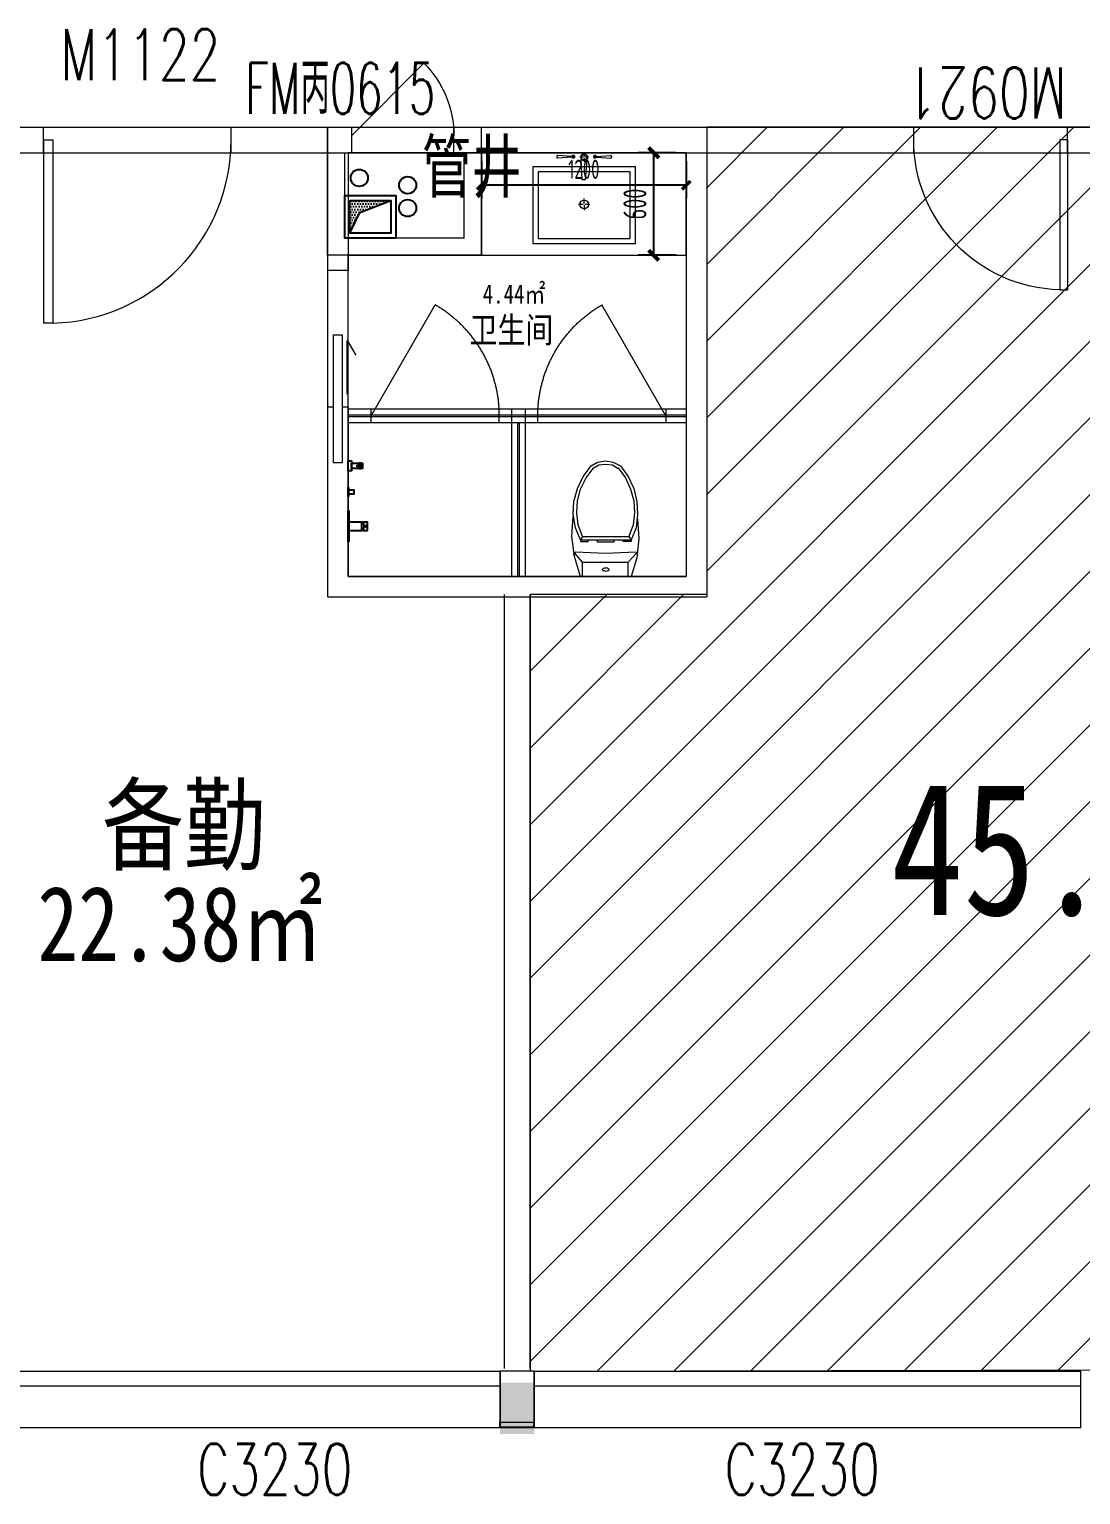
# Model space of a CAD drawing. Header units: millimetres. Extents: x 33621 to 401573, y -91663 to 133135.
# Drawn here: x 375473 to 381631, y 41688 to 50266 of the extents above; entities that cross this region are included whole.
import ezdxf

# ---------------------------------------------------------------- set-up
doc = ezdxf.new("R2010")
doc.units = ezdxf.units.MM
doc.header["$LTSCALE"] = 10
doc.linetypes.add('DOT', pattern=[0.2, 0.1, -0.1])
doc.linetypes.add('HIDDEN', pattern=[0.375, 0.25, -0.125, 0, 0])
doc.layers.get('0').update_dxf_attribs({"color": 253})
doc.layers.get('Defpoints').update_dxf_attribs({"color": 250})
for name, color, linetype in [('DIM_LEAD', 253, 'Continuous'), ('ELE', 253, 'Continuous'), ('FC-Text Annotation', 253, 'Continuous'), ('FF-FIXT', 253, 'Continuous'), ('PUB_TEXT', 253, 'Continuous'), ('SURFACE', 253, 'Continuous'), ('VPIPE-污水', 253, 'Continuous'), ('VPIPE-热给水', 253, 'Continuous'), ('VPIPE-给水', 253, 'Continuous'), ('WINDOW_TEXT', 253, 'Continuous'), ('填充', 253, 'Continuous'), ('洁具', 253, 'Continuous'), ('风道（排气道）', 253, 'Continuous')]:
    doc.layers.add(name, color=color, linetype=linetype)
for name, color, linetype, lineweight in [('DOOR【门】', 253, 'Continuous', 0), ('FF-Door【门】', 253, 'Continuous', 0), ('FF-FIXT【洁具】', 253, 'Continuous', 0), ('FF-FURN【成品家具】', 253, 'Continuous', 0), ('FF-FURN【成品家私】', 253, 'Continuous', 0), ('MK【门槛线】', 253, 'Continuous', 0), ('PUB_HATCH', 253, 'Continuous', 0), ('RC-Dim【天花尺寸】', 253, 'Continuous', 0), ('RC-Text【天花文字】', 253, 'Continuous', 0), ('TXT【平面空间文字】', 253, 'Continuous', 0), ('WALL', 253, 'Continuous', 0), ('Wall【墙体】', 253, 'Continuous', 0), ('Wall【新建墙】', 253, 'Continuous', 0), ('WINDOW', 253, 'Continuous', 0), ('Xline【辅助线】', 253, 'Continuous', 0)]:
    doc.layers.add(name, color=color, linetype=linetype, lineweight=lineweight)
doc.styles.add('-宋体', font='', dxfattribs={"width": 0.8})
doc.styles.add('_TCH_WINDOW', font='SIMPLEX', dxfattribs={"bigfont": 'GBCBIG'})
doc.styles.add('SUN', font='romans.shx', dxfattribs={"width": 0.8, "bigfont": 'hzdx.shx'})
doc.styles.add('宋体', font='', dxfattribs={"width": 0.7})
doc.styles.add('尺寸标注', font='ARCHS.SHX', dxfattribs={"width": 0.75})
doc.styles.add('文字', font='')
doc.styles.get('-宋体').set_extended_font_data('SimSun')
doc.styles.get('宋体').set_extended_font_data('SimSun')
doc.styles.get('文字').set_extended_font_data('SimSun')
doc.dimstyles.new('海龙1：50', dxfattribs={"dimscale": 50, "dimtxt": 2.25, "dimasz": 1, "dimexe": 1.5, "dimexo": 1, "dimgap": 0.7, "dimtad": 1, "dimdec": 0, "dimrnd": 5, "dimdsep": 46, "dimtxsty": '尺寸标注', "dimblk": 'ARCHTICK', "dimblk1": 'ARCHTICK', "dimblk2": 'ARCHTICK', "dimcen": 1, "dimclrd": 44, "dimclre": 44, "dimclrt": 2, "dimadec": 0, "dimazin": 0, "dimtfac": 1, "dimtdec": 0, "dimtix": 1, "dimtmove": 2, "dimatfit": 3, "dimldrblk": 'hl_arrow2', "dimfxl": 5, "dimfxlon": 1, "dimarcsym": 0})
doc.dimstyles.new('海龙_1：60', dxfattribs={"dimscale": 60, "dimtxt": 2.25, "dimasz": 1, "dimexe": 1.5, "dimexo": 1, "dimgap": 0.7, "dimtad": 1, "dimdec": 0, "dimrnd": 5, "dimdsep": 46, "dimtxsty": '尺寸标注', "dimblk": 'ARCHTICK', "dimblk1": 'ARCHTICK', "dimblk2": 'ARCHTICK', "dimcen": 1, "dimclrd": 44, "dimclre": 44, "dimclrt": 2, "dimadec": 0, "dimazin": 0, "dimtfac": 1, "dimtdec": 0, "dimtix": 1, "dimtmove": 2, "dimatfit": 3, "dimldrblk": 'hl_arrow2', "dimfxl": 5, "dimfxlon": 1, "dimarcsym": 0})

# ---------------------------------------------------------------- blocks, each defined once
blk = doc.blocks.new('$WINLIB2D$00000004')
for p, q in [((-0.5, 0.5), (0.5, 0.5)), ((-0.5, 0.5), (-0.5, -0.5)), ((0.5, -0.5), (0.5, 0.5)), ((-0.5, 0.2405796575893152), (0.5, 0.2405796575893152)), ((-0.5, -0.5), (0.5, -0.5))]:
    blk.add_line(p, q)
blk = doc.blocks.new('$DorLib2D$00000001')
for p, q in [((0.45, 0.975), (0.5000000000000002, 0.975)), ((0.45, 0), (0.45, 0.975)), ((0.5, 0), (0.5, 0.975)), ((0.5, 0), (0.45, 0))]:
    blk.add_line(p, q)
at = {"lineweight": 13}
blk.add_arc((0.475, 0), 0.975, 91.4692835813538, 180, dxfattribs=at)
blk = doc.blocks.new('PQD')
at = {"layer": '填充'}
h = blk.add_hatch(dxfattribs=at)
h.set_pattern_fill('DOTS', color=256, scale=10, style=0)
h.set_pattern_definition([(0, (0, 0), (7.9375, 15.875), [0, -15.875])])
h.paths.add_polyline_path([(517039.3606534046, 222520.7432957545), (516799.3606534047, 222520.7432957545), (516799.3606534047, 222330.7432957545), (516857.0893016653, 222450.5852683169)])
blk.add_lwpolyline([(516799.3606534047, 222330.7432957545), (516857.0893016653, 222450.5852683169), (517039.3606534046, 222520.7432957545)], dxfattribs=at)
at = {"layer": '风道（排气道）'}
for points in [[(516769.3606534046, 222550.7432957545), (517069.3606534046, 222550.7432957545), (517069.3606534046, 222300.7432957546), (516769.3606534046, 222300.7432957546)], [(516799.3606534047, 222520.7432957545), (517039.3606534046, 222520.7432957545), (517039.3606534046, 222330.7432957545), (516799.3606534047, 222330.7432957545)]]:
    blk.add_lwpolyline(points, close=True, dxfattribs=at)
blk = doc.blocks.new('$DorLib2D$00000114')
at = {"color": 0}
blk.add_line((0.4999999999999965, 3.6e-15), (-0.2071067811864751, 0.7071067811864858), dxfattribs=at)
blk.add_arc((0.5000000000013856, -1.1546e-12), 1.000000000001696, 135, 180, dxfattribs=at)
blk = doc.blocks.new('ZL_08155714')
at = {"layer": 'VPIPE-污水'}
blk.add_circle((-129.1592930657789, -712.0164852384477), 50, dxfattribs=at)
at = {"layer": 'VPIPE-热给水'}
blk.add_circle((153.8974417122081, -888.4944701527711), 50, dxfattribs=at)
at = {"layer": 'VPIPE-给水'}
blk.add_circle((153.8974417112767, -754.4488298522773), 50, dxfattribs=at)
at = {"layer": 'WALL'}
for p, q in [((-314.6437028925866, -1164.930908717448), (-314.6437028954097, -414.9309060515661)), ((-314.6437028954097, -414.9309060515661), (585.3562970589846, -414.9309060524974)), ((585.3562970589846, -1164.930908717215), (585.3562970589846, -414.9309060524974)), ((-214.6437028876972, -1064.930908736074), (-214.6437028869986, -564.9309060706291)), ((-214.6437028869986, -564.9309060706291), (485.356297058519, -564.9309060713276)), ((485.356297058519, -1064.930908717681), (485.356297058519, -564.9309060713276)), ((485.356297058519, -1064.930908717681), (-214.6437028902583, -1064.930908714421)), ((585.3562970589846, -1164.930908717215), (-314.6437028925866, -1164.930908717448))]:
    blk.add_line(p, q, dxfattribs=at)
at = {"layer": 'WINDOW'}
for p, q in [((-175.1417361089261, -414.9309060521773), (424.8582644285634, -414.9309060522937)), ((-175.1417361089261, -414.9309060521773), (-175.1417361089261, -564.9309060519735)), ((424.8582644285634, -564.9309060522937), (424.8582644285634, -414.9309060522937)), ((-175.1417361090425, -564.9309060522937), (424.8582644285634, -564.9309060522937))]:
    blk.add_line(p, q, dxfattribs=at)
at = {"layer": 'DOOR【门】', "xscale": -600, "yscale": 600, "zscale": -600}
blk.add_blockref('$DorLib2D$00000114', (124.8582644192502, -464.9309060735977), dxfattribs=at)
at = {"layer": '洁具'}
blk.add_blockref('PQD', (-516984.004356292, -223365.674204469), dxfattribs=at)
at = {"layer": 'ELE', "ltscale": 100, "style": 'SUN', "width": 0.6}
blk.add_text('FM丙0615', height=300, dxfattribs=at).set_placement((-797.1047963886523, -337.8947368420178, 8.09054457e-08))
at = {"layer": 'TXT【平面空间文字】', "width": 0.75}
blk.add_text('管井', height=300, dxfattribs=at).set_placement((236.4133385177701, -794.6007492310964))
blk = doc.blocks.new('A$C5D954283')
at = {"color": 8}
for p, q in [((1.164153e-10, 532.1264297300949), (1.164153e-10, 509.5472297300585)), ((1.164153e-10, 501.4832297300454), (1.164153e-10, 478.5008297301828)), ((1.164153e-10, 235.0799999996088), (1.164153e-10, 263.807999999728)), ((-5.039999999920837, 230.0399999998044), (-32.7599999998929, 230.0399999998044)), ((1.164153e-10, 225), (1.164153e-10, 196.2719999998808)), ((32.25600000005215, 230.0399999998044), (5.040000000037252, 230.0399999998044))]:
    blk.add_line(p, q, dxfattribs=at)
at = {"color": 0, "linetype": 'Continuous'}
for p, q in [((-159.8287922329036, 511.2883289088495), (-159.8287922329036, 506.3181305513717)), ((159.8287922331365, 511.2883289088495), (159.8287922331365, 506.3181305513717)), ((4.840431999997235, 374.2569191276562), (-11.15956799988635, 374.2569191276562))]:
    blk.add_line(p, q, dxfattribs=at)
blk.add_lwpolyline([(300, 0), (300, 450), (-300, 450), (-300, 0)], close=True, dxfattribs=at)
at = {"color": 8, "ltscale": 1000, "const_width": 0.448}
blk.add_lwpolyline([(1.164153e-10, 505.7392297300975, -1), (1.164153e-10, 505.2912297302391, -1)], format="xyb", close=True, dxfattribs=at)
at = {"color": 8}
blk.add_lwpolyline([(270, 30), (270.0000000001164, 420), (-270, 420), (-270, 30)], close=True, dxfattribs=at)
at = {"color": 8, "const_width": 0.8399999999999997}
blk.add_lwpolyline([(0.1400000000139698, 230.4599999999628, -0.9999999999999998), (0.1400000000139698, 229.6199999998789, -0.9999999999999998)], format="xyb", close=True, dxfattribs=at)
at = {"color": 8}
blk.add_circle((1.164153e-10, 230.0399999998044), 25.2, dxfattribs=at)
at = {"color": 0, "linetype": 'Continuous'}
for centre, start, end in [((-154.8287922329036, 511.2883289088495), 88.28890731603568, 180), ((154.8287922331365, 511.2883289090823), 0, 91.71109268396431), ((-154.8287922329036, 506.3181305513717), 180, 271.7110926839644), ((154.8287922331365, 506.3181305513717), 268.2889073160357, 0)]:
    blk.add_arc(centre, 5, start, end, dxfattribs=at)
at = {"color": 250, "linetype": 'DOT', "ltscale": 1000}
for points in [[(-57.32807496341411, 508.8032297301688), (-57.44336328096688, 509.9737716621894), (-57.78479776837048, 511.09933032430126), (-58.33925728968461, 512.1366511282395), (-59.08543427626137, 513.045870417176), (-59.99465356528526, 513.7920474038692), (-61.03197436919436, 514.3465069251833), (-62.157533031277126, 514.6879414125578), (-63.328074963385006, 514.8032297301397), (-64.49861689546378, 514.6879414125578), (-65.62417555763386, 514.3465069251833), (-66.66149636145565, 513.7920474038692), (-67.57071565056685, 513.045870417176), (-68.31689263717271, 512.1366511282395), (-68.87135215848684, 511.09933032430126), (-69.21278664583224, 509.9737716621894), (-69.32807496341411, 508.8032297301688), (-69.21278664583224, 507.63268779797363), (-68.87135215848684, 506.50712913594907), (-68.31689263717271, 505.46980833198177), (-67.57071565056685, 504.560589042987), (-66.66149636145565, 503.8144120562647), (-65.62417555763386, 503.259952535067), (-64.49861689546378, 502.9185180476925), (-63.328074963385006, 502.8032297301106), (-62.157533031277126, 502.9185180476925), (-61.03197436919436, 503.259952535067), (-59.99465356528526, 503.8144120562647), (-59.08543427626137, 504.560589042987), (-58.33925728968461, 505.46980833198177), (-57.78479776837048, 506.50712913594907), (-57.44336328096688, 507.63268779797363)], [(69.32807496321038, 508.8032297301688), (69.21278664577403, 509.9737716621894), (68.87135215837043, 511.09933032430126), (68.3168926370563, 512.1366511282395), (67.57071565045044, 513.045870417176), (66.66149636131013, 513.7920474038692), (65.62417555745924, 514.3465069251833), (64.49861689540558, 514.6879414125578), (63.32807496326859, 514.8032297301397), (62.15753303116071, 514.6879414125578), (61.03197436907794, 514.3465069251833), (59.99465356525616, 513.7920474038692), (59.085434276086744, 513.045870417176), (58.339257289480884, 512.1366511282395), (57.78479776813765, 511.09933032430126), (57.443363280792255, 509.9737716621894), (57.3280749633268, 508.8032297301688), (57.443363280792255, 507.63268779797363), (57.78479776813765, 506.50712913594907), (58.339257289480884, 505.46980833198177), (59.085434276086744, 504.560589042987), (59.99465356525616, 503.8144120562647), (61.03197436907794, 503.259952535067), (62.15753303116071, 502.9185180476925), (63.32807496326859, 502.8032297301106), (64.49861689540558, 502.9185180476925), (65.62417555745924, 503.259952535067), (66.66149636131013, 503.8144120562647), (67.57071565045044, 504.560589042987), (68.3168926370563, 505.46980833198177), (68.87135215837043, 506.50712913594907), (69.21278664577403, 507.63268779797363)]]:
    blk.add_wipeout(points, dxfattribs=at)
at = {"color": 0, "linetype": 'Continuous'}
for p, q in [((-72.32807496341411, 510.3032297301106), (-154.6794934225036, 516.2860993982758)), ((72.32807496341411, 510.3032297301106), (154.67949342262, 516.2860993985086)), ((-72.32807496341411, 507.3032297301105), (-154.6794934225036, 501.3203600619454)), ((-11.15956800000276, 374.2569191276562), (-17.54950176004786, 495.4865680530201)), ((15.14995655568782, 492.2146877725608), (4.840431999997235, 374.2569191276562)), ((72.32807496341411, 507.3032297301105), (154.67949342262, 501.3203600619454))]:
    blk.add_line(p, q, dxfattribs=at)
at = {"color": 8}
for p, q in [((-4.032000000006519, 505.5152297301683), (-26.20799999998417, 505.5152297301683)), ((25.80480000015814, 505.5152297301683), (4.032000000006519, 505.5152297301683))]:
    blk.add_line(p, q, dxfattribs=at)
at = {"color": 0, "linetype": 'Continuous', "const_width": 12}
for points in [[(-63.32807496341411, 514.8032297301106, -1), (-63.32807496341411, 502.8032297301106, -1)], [(63.32807496341411, 514.8032297301106, 1), (63.32807496341411, 502.8032297301106, 1)]]:
    blk.add_lwpolyline(points, format="xyb", close=True, dxfattribs=at)
at = {"color": 0, "linetype": 'Continuous'}
blk.add_circle((1.164153e-10, 505.5152297301683), 20.16, dxfattribs=at)
at = {"color": 8}
blk.add_circle((0.2651944293174893, 505.7008297301363), 16.25438224187546, dxfattribs=at)
blk = doc.blocks.new('_ArchTick')
at = {"color": 2, "linetype": 'ByBlock', "const_width": 0.4}
blk.add_lwpolyline([(-0.5, -0.5), (0.5, 0.5)], dxfattribs=at)
blk = doc.blocks.new('*D314')
at = {"layer": 'Defpoints', "color": 0, "transparency": 16777216}
for p in [(379129.8175001017, 49543.68022382099), (379320.5064625232, 49543.68022382099), (379320.5064625237, 48943.68022381725)]:
    blk.add_point(p, dxfattribs=at)
at = {"layer": 'Xline【辅助线】', "color": 44, "lineweight": -2, "transparency": 16777216}
for p, q in [((379260.5064625231, 49543.68022382099), (379039.8175001017, 49543.68022382099)), ((379129.8175001017, 48943.68022381725), (379129.8175001017, 49543.68022382099)), ((379260.5064625237, 48943.68022381725), (379039.8175001017, 48943.68022381725))]:
    blk.add_line(p, q, dxfattribs=at)
at = {"layer": 'Xline【辅助线】', "color": 44, "lineweight": -2, "transparency": 16777216, "xscale": 60, "yscale": 60, "zscale": 60}
for p, rotation in [((379129.8175001017, 49543.68022382099), 90), ((379129.8175001017, 48943.68022381725), 270)]:
    blk.add_blockref('_ArchTick', p, dxfattribs=dict(at, rotation=rotation))
at = {"layer": 'Xline【辅助线】', "color": 2, "transparency": 16777216, "insert": (379020.3175001016, 49243.68022381901), "char_height": 135, "attachment_point": 5, "rotation": 90, "style": '尺寸标注'}
blk.add_mtext('600', dxfattribs=at)
blk = doc.blocks.new('hl_arrow2')
at = {"color": 2}
blk.add_line((-0.221303783804, 2.183e-12), (-1, 5.72e-13), dxfattribs=at)
blk.add_lwpolyline([(-0.221303783804, 0), (-0.861040435366, -0.688592459968), (-0.653754463034, -0.862470062348), (0, 0), (-0.653754463034, 0.862470062348), (-0.861040435366, 0.688592459968)], close=True, dxfattribs=at)
blk = doc.blocks.new('A$C78EA0098')
at = {"color": 33, "linetype": 'Continuous'}
for p, q in [((47.00000128359533, 353.7500000006403), (90.00000128336251, 353.7500000006403)), ((68.50000128359534, 375.2500000005239), (68.50000128359534, 332.2500000007567))]:
    blk.add_line(p, q, dxfattribs=at)
for p, q in [((4.999999124091118, 24.99999973730883, 9.256461575e-07), (81.00000097975135, 24.99999973725062, 9.256461575e-07)), ((81.00000097951852, -25.00000026274938, 3.560162716e-07), (81.00000097951852, 24.99999973725062, 3.560162716e-07)), ((81.00000097951852, 19.99999973730882, 9.256461575e-07), (87.98346753581427, 19.99999973725062, 9.256461575e-07)), ((84.0000009795185, 24.99999973725062, 9.256461575e-07), (114.0000009795185, 24.99999973725062, 9.256461575e-07)), ((84.0000009795185, 19.99999973730882, 3.560162716e-07), (84.0000009795185, 24.99999973725062, 3.560162716e-07)), ((114.0000009795185, -25.00000026274938, -2.136136142e-07), (114.0000009795185, 24.99999973725062, 3.560162716e-07)), ((4.999999124091118, -25.00000026274938, 3.560162716e-07), (81.00000097951852, -25.00000026274938, 3.560162716e-07)), ((81.00000097951852, -20.00000026274938, 3.560162716e-07), (87.98346753581427, -20.00000026274938, 3.560162716e-07)), ((84.0000009795185, -25.00000026274938, 3.560162716e-07), (84.0000009795185, -20.00000026274938, 3.560162716e-07)), ((84.00000097975135, -25.00000026274938, 3.560162716e-07), (114.0000009795185, -25.00000026274938, 3.560162716e-07))]:
    blk.add_line(p, q)
for points in [[(1.4293473214e-06, 383.7500000006403), (20.00000113737769, 383.7500000006403), (20.00000113737769, 323.7500000006403), (1.4293473214e-06, 323.7500000006403)], [(20.00000113737769, 368.7500000006403), (85.00000121048652, 368.7500000006403), (85.00000121048652, 338.7500000006403), (20.00000113737769, 338.7500000006403)], [(6.619375199e-07, 226.0000000006403), (3.000000408617779, 226.0000000006403), (3.000000408617779, 174.0000000006403), (6.619375199e-07, 174.0000000006403)], [(3.000000408617779, 212.5000000006403), (33.50000047450885, 212.5000000006403), (33.50000047450885, 187.5000000006403), (3.000000408617779, 187.5000000006403)], [(0, 90), (4.999999124091118, 90), (4.999999124091118, -90), (0, -90)]]:
    blk.add_lwpolyline(points, close=True)
for centre, radius in [((68.50000128359534, 353.7500000006403), 11.49999999988358), ((104.0000009795185, -2.62807589e-07, 7.12013287e-08), 5)]:
    blk.add_circle(centre, radius, dxfattribs=at)
blk.add_arc((57.75000097928568, -2.627493814e-07, 9.256461575e-07), 36.2500000002529, 316.397181032414, 43.60281896758604)
blk = doc.blocks.new('ZL_08127082')
at = {"layer": 'FF-FIXT【洁具】'}
for p, q in [((-184.0723225633846, -108.7700514605967), (-150.6046904385439, 0)), ((146.4211623065057, 0), (-150.6046904385439, 0)), ((-133.8707755542127, 0), (-133.8707755542127, -83.66927795595257)), ((133.8707755542127, 0), (133.8707755542127, -83.66927795595257)), ((146.4211623065057, 0), (179.8888932532863, -117.1369100807933)), ((-133.8707755542127, -83.66927795595257), (-184.0723225633846, -138.0542542752809)), ((133.8707755542127, -83.66927795595257), (-133.8707755542127, -83.66927795595257)), ((-20.91729478345951, -37.65116025687894), (-16.73386547336122, -33.46773094678065)), ((-20.91729478345951, -41.83458956703543), (-20.91729478345951, -37.65116025687894)), ((-16.73386547336122, -46.01811769907363), (-20.91729478345951, -41.83458956703543)), ((-16.73386547336122, -33.46773094678065), (-12.55043616326293, -33.46773094678065)), ((-12.55043616326293, -50.20154700923012), (-16.73386547336122, -46.01811769907363)), ((-12.55043616326293, -33.46773094678065), (-4.18347872106824, -29.28420281474246)), ((4.18347872106824, -50.20154700923012), (-12.55043616326293, -50.20154700923012)), ((-4.18347872106824, -29.28420281474246), (4.18347872106824, -33.46773094678065)), ((4.18347872106824, -33.46773094678065), (12.55033734132303, -33.46773094678065)), ((12.55033734132303, -46.01811769907363), (4.18347872106824, -50.20154700923012)), ((12.55033734132303, -33.46773094678065), (16.73386547336122, -37.65116025687894)), ((16.73386547336122, -41.83458956703543), (12.55033734132303, -46.01811769907363)), ((16.73386547336122, -37.65116025687894), (16.73386547336122, -41.83458956703543)), ((133.8707755542127, -83.66927795595257), (179.8888932532863, -138.0542542752809)), ((-196.6227093156776, -221.7235322312918), (-184.0723225633846, -108.7700514605967)), ((-179.8888932532863, -142.2376835854375), (-4.94109699503e-05, -133.8708249651827)), ((-4.94109699503e-05, -133.8708249651827), (-4.94109699503e-05, -138.0542542752809)), ((-4.94109699503e-05, -133.8708249651827), (175.7053651212482, -142.2376835854375)), ((184.0723225634429, -133.8708249651827), (175.7053651212482, -142.2376835854375)), ((179.8888932532863, -117.1369100807933), (196.6227093157358, -234.2739189835847)), ((184.0723225634429, -125.503867522988), (184.0723225634429, -133.8708249651827)), ((-188.255850695481, -334.6770130019868), (-196.6227093156776, -221.7235322312918)), ((-179.8888932532863, -284.4754659928149), (-150.6046904385439, -213.3565747890971)), ((-163.1550771908951, -301.2092820552061), (-138.0543036862509, -234.2739189835847)), ((-150.6046904385439, -204.9896173469024), (-104.5865727394703, -204.9896173469024)), ((-150.6046904385439, -213.3565747890971), (-150.6046904385439, -204.9896173469024)), ((-138.0543036862509, -234.2739189835847), (-150.6046904385439, -213.3565747890971)), ((146.4211623065057, -213.3565747890971), (-150.6046904385439, -213.3565747890971)), ((133.8707755542127, -234.2739189835847), (-138.0543036862509, -234.2739189835847)), ((-104.5865727394703, -204.9896173469024), (-104.5865727394703, -213.3565747890971)), ((-50.20159642014187, -213.3565747890971), (-50.20159642014187, -200.8061880368041)), ((-50.20159642014187, -200.8061880368041), (46.01806828810367, -200.8061880368041)), ((46.01806828810367, -213.3565747890971), (-50.20159642014187, -213.3565747890971)), ((46.01806828810367, -200.8061880368041), (46.01806828810367, -213.3565747890971)), ((100.4030446074321, -204.9896173469024), (100.4030446074321, -213.3565747890971)), ((146.4211623065057, -204.9896173469024), (100.4030446074321, -204.9896173469024)), ((133.8707755542127, -234.2739189835847), (146.4211623065057, -213.3565747890971)), ((133.8707755542127, -234.2739189835847), (158.9715490588569, -301.2092820552061)), ((146.4211623065057, -213.3565747890971), (146.4211623065057, -204.9896173469024)), ((146.4211623065057, -213.3565747890971), (175.7053651212482, -284.4754659928149)), ((196.6227093157358, -234.2739189835847), (188.2557518735411, -351.4108290644363)), ((-188.255850695481, -363.9612158167292), (-179.8888932532863, -284.4754659928149)), ((-171.5219358111499, -372.3281732589239), (-163.1550771908951, -301.2092820552061)), ((158.9715490588569, -301.2092820552061), (167.3385065010516, -372.3281732589239)), ((175.7053651212482, -284.4754659928149), (188.2557518735411, -363.9612158167292)), ((-184.0723225633846, -439.2635363305453), (-188.255850695481, -363.9612158167292)), ((-167.3385065009934, -443.4469656406435), (-171.5219358111499, -372.3281732589239)), ((167.3385065010516, -372.3281732589239), (163.1549783689552, -443.4469656406435)), ((188.2557518735411, -363.9612158167292), (184.0723225634429, -439.2635363305453)), ((-167.3385065009934, -514.5658568443614), (-184.0723225633846, -439.2635363305453)), ((-146.4211623065057, -510.3824275342049), (-167.3385065009934, -443.4469656406435)), ((-133.8707755542127, -585.684748048021), (-167.3385065009934, -514.5658568443614)), ((-117.1369594918215, -577.3177906058263), (-146.4211623065057, -510.3824275342049)), ((146.4211623065057, -510.3824275342049), (112.9534313597833, -577.3177906058263)), ((163.1549783689552, -514.5658568443614), (129.6873462441144, -585.684748048021)), ((163.1549783689552, -443.4469656406435), (146.4211623065057, -510.3824275342049)), ((184.0723225634429, -439.2635363305453), (163.1549783689552, -514.5658568443614)), ((-87.85275667707901, -648.436681809544), (-133.8707755542127, -585.684748048021)), ((-75.30236992478603, -635.8862950572511), (-117.1369594918215, -577.3177906058263)), ((112.9534313597833, -577.3177906058263), (71.11884179274784, -631.7027669251547)), ((129.6873462441144, -585.684748048021), (83.66922854504082, -648.436681809544)), ((-46.01806828810367, -669.3539271820919), (-87.85275667707901, -648.436681809544)), ((-41.83463897800538, -652.6201111196423), (-75.30236992478603, -631.7027669251547)), ((-4.94109699503e-05, -677.7208846242283), (-46.01806828810367, -669.3539271820919)), ((-4.94109699503e-05, -656.8035404297407), (-41.83463897800538, -652.6201111196423)), ((37.6511108459672, -652.6201111196423), (-4.94109699503e-05, -656.8035404297407)), ((46.01806828810367, -669.3539271820919), (-4.94109699503e-05, -677.7208846242283)), ((75.30227110284613, -631.7027669251547), (37.6511108459672, -652.6201111196423)), ((83.66922854504082, -648.436681809544), (46.01806828810367, -669.3539271820919))]:
    blk.add_line(p, q, dxfattribs=at)
blk = doc.blocks.new('ZL_08123655')
at = {"layer": 'FF-FIXT【洁具】'}
for p, q in [((-184.0723225633846, -138.0542542752809), (-188.255850695481, -129.6872968331445)), ((-179.8888932532863, -142.2376835854375), (-184.0723225633846, -138.0542542752809))]:
    blk.add_line(p, q, dxfattribs=at)
at = {"layer": 'DIM_LEAD'}
blk.add_blockref('ZL_08127082', (0, 0), dxfattribs=at)
blk = doc.blocks.new('*D315')
at = {"layer": 'Defpoints', "color": 0, "transparency": 16777216}
for p in [(378120.5064625249, 49543.68022382142), (379320.506462523, 49543.68022382142), (378120.5064625249, 49353.3257997646)]:
    blk.add_point(p, dxfattribs=at)
at = {"layer": 'RC-Dim【天花尺寸】', "color": 44, "lineweight": -2, "transparency": 16777216}
for p, q in [((378120.5064625249, 49493.68022382143), (378120.5064625249, 49278.3257997646)), ((379320.506462523, 49493.68022382143), (379320.506462523, 49278.3257997646)), ((379320.506462523, 49353.3257997646), (378120.5064625249, 49353.3257997646))]:
    blk.add_line(p, q, dxfattribs=at)
at = {"layer": 'RC-Dim【天花尺寸】', "color": 44, "lineweight": -2, "transparency": 16777216, "xscale": 50, "yscale": 50, "zscale": 50, "rotation": 180}
blk.add_blockref('_ArchTick', (378120.5064625249, 49353.3257997646), dxfattribs=at)
at = {"layer": 'RC-Dim【天花尺寸】', "color": 44, "lineweight": -2, "transparency": 16777216, "xscale": 50, "yscale": 50, "zscale": 50}
blk.add_blockref('_ArchTick', (379320.506462523, 49353.3257997646), dxfattribs=at)
at = {"layer": 'RC-Dim【天花尺寸】', "color": 2, "transparency": 16777216, "insert": (378720.506462524, 49446.9195497646), "char_height": 112.5, "attachment_point": 5, "style": '尺寸标注'}
blk.add_mtext('1200', dxfattribs=at)
blk = doc.blocks.new('DOORBLK101')
at = {"layer": 'FF-Door【门】'}
blk.add_line((-0.5, 0), (2e-16, 0.8660254037844385), dxfattribs=at)
at = {"layer": 'FF-Door【门】', "color": 8, "linetype": 'HIDDEN', "ltscale": 15}
blk.add_arc((-0.5, 0), 1, 0, 60, dxfattribs=at)

msp = doc.modelspace()

# ---------------------------------------------------------------- hatches: boundary and pattern name
at = {"layer": 'PUB_HATCH'}
msp.add_hatch(color=256, dxfattribs=at).paths.add_polyline_path([(378430.5022837359, 42343.68022458558), (378230.5022837359, 42343.68022458558), (378230.5022837359, 42043.68022458558), (378430.5022837359, 42043.68022458558)])
at = {"layer": 'Xline【辅助线】'}
h = msp.add_hatch(dxfattribs=at)
h.set_pattern_fill('ANSI31', color=256, scale=100)
h.set_pattern_definition([(45, (-394626.2216318289, -919.0184230480808), (-224.5064030267288, 224.5064030267288), [])])
h.paths.add_polyline_path([(385445.8596924774, 46958.42056843475), (384420.5064630097, 46958.42055244884), (384420.5064627387, 49693.68022462353), (379440.5064579572, 49693.68022381886), (379440.5064905325, 46958.42055245814), (378405.5022822919, 46958.42056951486), (378405.5022822919, 42411.40316860937), (385455.5022839948, 42426.40317065036)])

# ---------------------------------------------------------------- linework, layer by layer
at = {"layer": 'FF-FURN【成品家具】'}
msp.add_line((377220.5064626432, 48854.5639232127), (377220.5064627191, 48054.5639232127), dxfattribs=at)
at = {"layer": 'FF-FURN【成品家私】'}
msp.add_lwpolyline([(377255.5064701897, 48478.02452257624), (377305.5064701896, 48478.02452257624), (377305.5064701896, 47728.02452257624), (377255.5064701897, 47728.02452257624)], close=True, dxfattribs=at)
msp.add_lwpolyline([(377334.107908421, 48130.8794498262), (377334.107908421, 48445.1525092984), (377384.9202934632, 48358.12270933855)], dxfattribs=at)
at = {"layer": 'MK【门槛线】'}
for p, q in [((379320.506462523, 48043.42054618313), (377340.5064625948, 48043.42054618499)), ((377475.8680930927, 47963.42054618359), (377475.8680930923, 48043.42054618336)), ((378225.8680930927, 47963.42054618429), (378225.8680930922, 48043.42054618405)), ((378297.0064644393, 48043.42054618405), (378297.0064644383, 47063.42054858315)), ((378377.0064644383, 48043.42054618313), (378377.0064644374, 47063.42054869467)), ((378452.0497934663, 47963.42054618429), (378452.0497934663, 48043.42054618405)), ((379202.0497934662, 47963.42054618359), (379202.0497934662, 48043.42054618336)), ((379320.5064625226, 47963.42054618382), (377340.5064625943, 47963.42054618499))]:
    msp.add_line(p, q, dxfattribs=at)
at = {"layer": 'SURFACE'}
for p, q in [((378230.502283734, 42081.40316864335), (378230.502283734, 42111.40316861937)), ((378430.5022837341, 42081.40316864335), (378230.502283734, 42081.40316864335)), ((378430.5022837341, 42081.40316864335), (378430.5022837341, 42111.40316861937))]:
    msp.add_line(p, q, dxfattribs=at)
at = {"layer": 'WALL'}
for p, q in [((378430.5022836968, 42411.40316860937), (378230.5022836968, 42411.40316860937)), ((378230.5022836968, 42411.40316860937), (378230.5022836968, 42111.40316864335)), ((378430.5022836968, 42111.40316864335), (378430.5022836968, 42411.40316860937)), ((378230.5022836968, 42111.40316864335), (378430.5022836968, 42111.40316864335))]:
    msp.add_line(p, q, dxfattribs=at)
at = {"layer": 'Wall【墙体】', "color": 6}
for p, q in [((375555.689775286, 49543.68022381887), (375555.689775286, 49693.68022381886)), ((376655.689775286, 49543.68022381887), (376655.689775286, 49693.68022381886)), ((380652.3938999584, 49543.68022375158), (380652.3938999584, 49693.6802237425)), ((381552.3938999584, 49543.68022375158), (381552.3938999584, 49693.6802237425)), ((376656.0481377675, 49626.40316950576), (376653.4225461383, 49626.40316950576)), ((376656.0481377675, 49626.40316950576), (376653.4225461383, 49626.40316950576)), ((376656.0565036529, 49626.40316950576), (376653.4225461383, 49626.40316950576)), ((379320.506462523, 49543.68022382142), (377340.5064625952, 49543.68022382142)), ((378405.5022836726, 42411.40316950064), (378255.5022836726, 42411.40316949365))]:
    msp.add_line(p, q, dxfattribs=at)
at = {"layer": 'Wall【墙体】', "color": 4}
for p, q in [((378255.5022839944, 42426.40317065036), (378255.502282291, 46958.42056735465)), ((378405.5022839944, 42426.40317065036), (378405.5022822919, 46958.42056951486))]:
    msp.add_line(p, q, dxfattribs=at)
at = {"layer": 'Wall【新建墙】', "color": 4}
for p, q in [((377220.506462557, 49693.68022381933), (379440.5064579572, 49693.68022381886)), ((377220.506462557, 49693.68022381933), (377220.5064626432, 48854.5639232127)), ((379440.5064579572, 49693.68022381886), (379440.5064683345, 48854.56395542435)), ((377340.5064625952, 49543.68022382142), (377340.5064625952, 48854.56392322387)), ((379320.506462523, 49543.68022382142), (379320.5064625226, 48854.56392347556)), ((377340.5064625952, 48854.56392322387), (377220.5064626432, 48854.5639232127)), ((377220.5064627186, 48054.5639232127), (377220.506462828, 46943.42055155826)), ((377255.5064701897, 48054.56392321596), (377220.5064627186, 48054.5639232127)), ((377340.5064625943, 48054.56392322387), (377305.5064701896, 48054.56392322061)), ((377340.5064625943, 48054.56392322387), (377340.5064625943, 47063.42055021925)), ((379320.5064625226, 48054.56395541318), (379320.5064625221, 47063.4205499487)), ((379440.5064774647, 48054.56395542435), (379440.5064907179, 46943.42055156757)), ((377340.5064650874, 47063.42054618499), (379320.5064625221, 47063.4205499487))]:
    msp.add_line(p, q, dxfattribs=at)
msp.add_lwpolyline([(377220.506462828, 46943.42055155826), (379440.5064907179, 46943.4205835301)], dxfattribs=at)
at = {"layer": 'WINDOW', "linetype": 'Continuous'}
for p, q in [((379320.506462523, 48008.42054618359), (377340.5064625948, 48008.42054618499)), ((379320.5064625226, 47998.42054618382), (377340.5064625948, 47998.42054618499)), ((378332.0064644378, 47963.42054618452), (378332.0064644378, 47063.42054863204)), ((378342.0064644378, 47963.42054618405), (378342.0064644373, 47063.42054864578))]:
    msp.add_line(p, q, dxfattribs=at)
at = {"layer": 'Xline【辅助线】'}
for p, q in [((360630.5022837192, 49693.68022381886), (388830.5022837201, 49693.68022381886)), ((360405.5022837196, 49543.68022381887), (388830.5022837201, 49543.68022381887))]:
    msp.add_line(p, q, dxfattribs=at)

# ---------------------------------------------------------------- block references
at = {"yscale": 750, "zscale": 750}
for p, xscale in [((377850.8680930923, 48003.42054618615), 750), ((378825.9823672006, 48003.42054618313), -750)]:
    msp.add_blockref('DOORBLK101', p, dxfattribs=dict(at, xscale=xscale))
at = {"layer": 'DIM_LEAD', "rotation": 180}
msp.add_blockref('ZL_08123655', (378846.7875059981, 47063.42054925835), dxfattribs=at)
at = {"layer": 'FF-FIXT', "rotation": 359.9999990478219}
msp.add_blockref('A$C78EA0098', (377340.5064625943, 47357.3624593981), dxfattribs=at)
at = {"layer": 'TXT【平面空间文字】', "color": 6, "linetype": 'Continuous'}
for p in [(377535.150165466, 50108.61112977495), (377535.1501708704, 50108.61113067506)]:
    msp.add_blockref('ZL_08155714', p, dxfattribs=at)
at = {"layer": 'WINDOW'}
ref = msp.add_blockref('$DorLib2D$00000001', (376105.6814094672, 49618.68022381887), dxfattribs=dict(at, xscale=-1100, yscale=-1100, zscale=1100))
ref.add_attrib('A', 'M1122', (375655.6803485414, 49968.96757573797), dxfattribs={"layer": 'WINDOW_TEXT', "height": 297.5, "style": '_TCH_WINDOW', "width": 0.7058823529411766})
ref = msp.add_blockref('$DorLib2D$00000001', (381102.3938999584, 49618.68022374529), dxfattribs=dict(at, xscale=-900, yscale=900, zscale=-900, rotation=180))
ref.add_attrib('A', 'M0921', (381547.3938999593, 50042.43022378511), dxfattribs={"layer": 'WINDOW_TEXT', "height": 297.5, "rotation": 180, "style": '_TCH_WINDOW', "width": 0.7058823529411766})
ref = msp.add_blockref('$WINLIB2D$00000004', (376630.5022837201, 42246.40316861937), dxfattribs=dict(at, xscale=-3200, yscale=-330, zscale=-3200, rotation=180))
ref.add_attrib('A', 'C3230', (376455.8054709227, 41687.65316861961), dxfattribs={"layer": 'WINDOW_TEXT', "height": 297.5, "style": '_TCH_WINDOW', "width": 0.7058823529411766})
ref = msp.add_blockref('$WINLIB2D$00000004', (380030.5022837206, 42246.40316861937), dxfattribs=dict(at, xscale=-3200, yscale=-330, zscale=-3200, rotation=180))
ref.add_attrib('A', 'C3230', (379545.5496385296, 41687.65316861961), dxfattribs={"layer": 'WINDOW_TEXT', "height": 297.5, "style": '_TCH_WINDOW', "width": 0.7058823529411766})

# ---------------------------------------------------------------- texts
at = {"layer": 'FC-Text Annotation', "style": '文字', "width": 0.8}
for s, p in [('备勤', (375899.7465884237, 45389.57738944096)), ('22.38㎡', (375521.0029279112, 44811.30258566234))]:
    msp.add_text(s, height=438.5811050578959, dxfattribs=at).set_placement(p)
at = {"layer": 'PUB_TEXT', "style": '宋体', "width": 0.8}
msp.add_text('45.6㎡', height=777.0848529511239, dxfattribs=at).set_placement((380519.6769471269, 45081.72828318271))
at = {"layer": 'RC-Text【天花文字】', "style": '宋体', "width": 0.8}
msp.add_text('4.44㎡', height=112.5, dxfattribs=at).set_placement((378128.3004310646, 48660.85602077492))
at = {"layer": 'TXT【平面空间文字】', "style": '-宋体', "width": 0.8}
msp.add_text('卫生间', height=150, dxfattribs=at).set_placement((378051.5017549631, 48430.9722106331))

# ---------------------------------------------------------------- next in the draw order: block references
at = {"layer": 'FF-FIXT【洁具】', "linetype": 'Continuous'}
msp.add_blockref('A$C5D954283', (378722.7522037181, 49011.55379409087), dxfattribs=at)

# ---------------------------------------------------------------- next in the draw order: linework, layer by layer
msp.add_lwpolyline([(379320.506462523, 49543.68022382142), (378120.5064625249, 49543.68022382096), (378120.5064625249, 48943.68022381677), (379320.5064625235, 48943.68022381724)], close=True, dxfattribs=at)
at = {"layer": 'RC-Text【天花文字】'}
msp.add_lwpolyline([(384420.5064627387, 49693.68022462353), (379440.5064579572, 49693.68022381886), (379440.5064905325, 46958.42055245814), (378405.5022822919, 46958.42056951486), (378405.5022822919, 42411.40316860937), (385455.5022839948, 42426.40317065036), (385445.8596924774, 46958.42056843475), (384420.5064630097, 46958.42055244884), (384420.5064627401, 49693.68022381886)], dxfattribs=at)
at = {"layer": 'Wall【新建墙】', "color": 4}
msp.add_lwpolyline([(377340.5064625952, 48943.6802210575), (378120.5064625249, 48943.68022381677), (378120.5064625249, 49543.68022382096), (379320.506462523, 49543.68022382189), (379320.5064625221, 47063.4205499487), (377340.5064650874, 47063.42054618499), (377340.5064650874, 48943.6802210575)], dxfattribs=at)

# ---------------------------------------------------------------- next in the draw order: dimensions: what is measured, and where the dimension line sits
at = {"layer": 'RC-Dim【天花尺寸】'}
dim = msp.add_aligned_dim(p1=(379320.506462523, 49543.68022382142), p2=(378120.5064625249, 49543.68022382142), distance=190.3544240568226, dimstyle='海龙1：50', dxfattribs=at)
dim.commit()
dim.dimension.update_dxf_attribs({"geometry": '*D315', "text_midpoint": (378720.506462524, 49446.9195497646)})
at = {"layer": 'Xline【辅助线】'}
dim = msp.add_aligned_dim(p1=(379320.5064625235, 48943.68022381724), p2=(379320.506462523, 49543.68022382096), distance=190.68896242132178, dimstyle='海龙_1：60', dxfattribs=at)
dim.commit()
dim.dimension.update_dxf_attribs({"geometry": '*D314', "text_midpoint": (379020.3175001016, 49243.68022381901)})

doc.saveas('drawing.dxf')
